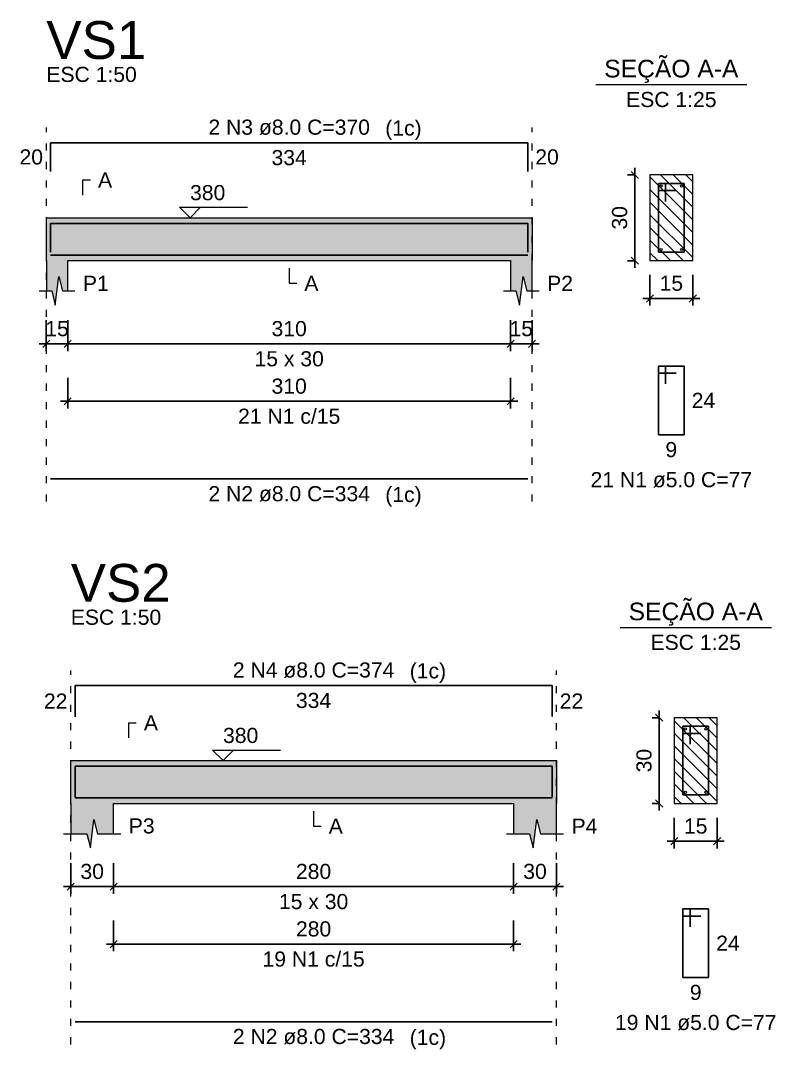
# Model space of a CAD drawing. Header units: inches. Extents: x 11 to 257, y -21 to 53.
# Drawn here: x 230.18 to 240.75, y 38.5 to 52.91 of the extents above; entities that cross this region are included whole.
import ezdxf

# ---------------------------------------------------------------- set-up
doc = ezdxf.new("R2010")
doc.units = ezdxf.units.IN
doc.header["$MEASUREMENT"] = 0
doc.linetypes.add('DOT2', pattern=[3.175, 0, -3.175])
for name, color, linetype, lineweight in [('Descrição da armadura', 7, 'Continuous', 5), ('DT-Barras na forma', 2, 'Continuous', 30), ('DT-Barras no corte', 5, 'Continuous', 5), ('DT-Barras rebatidas', 2, 'Continuous', 30), ('DT-Cotas', 9, 'Continuous', 5), ('DT-Forma', 5, 'Continuous', 5), ('DT-Hachura forma vigas', 252, 'Continuous', 5), ('DT-Hachura seção vigas', 252, 'Continuous', 5), ('DT-Pontilhado', 9, 'DOT2', 5), ('DT-Textos', 7, 'Continuous', 5), ('DT-Título', 3, 'Continuous', 20), ('Textos armaduras', 7, 'Continuous', 5)]:
    doc.layers.add(name, color=color, linetype=linetype, lineweight=lineweight)
doc.styles.add('Arial', font='arial.ttf')
doc.styles.get("Standard").update_dxf_attribs({"font": 'arial.ttf'})
doc.dimstyles.new('UM_25.000000', dxfattribs={"dimtxt": 0.18, "dimasz": 0.1, "dimexe": 0.1, "dimexo": 0.2, "dimgap": 0, "dimtad": 1, "dimtih": 1, "dimtoh": 1, "dimdec": 1, "dimlfac": 25, "dimzin": 0, "dimdsep": 46, "dimtxsty": 'Standard', "dimcen": 0.09, "dimdle": 0.1, "dimadec": 1, "dimazin": 2, "dimtfac": 1, "dimtdec": 4, "dimtofl": 0, "dimtmove": 0, "dimatfit": 3, "dimfxl": 1, "dimtolj": 1, "dimarcsym": 0})
doc.dimstyles.new('UM_50.000000', dxfattribs={"dimtxt": 0.18, "dimasz": 0.1, "dimexe": 0.1, "dimexo": 0.2, "dimgap": 0, "dimtad": 1, "dimtih": 1, "dimtoh": 1, "dimdec": 1, "dimlfac": 50, "dimzin": 0, "dimdsep": 46, "dimtxsty": 'Standard', "dimcen": 0.09, "dimdle": 0.1, "dimadec": 1, "dimazin": 2, "dimtfac": 1, "dimtdec": 4, "dimtofl": 0, "dimtmove": 0, "dimatfit": 3, "dimfxl": 1, "dimtolj": 1, "dimarcsym": 0})

# ---------------------------------------------------------------- blocks, each defined once
blk = doc.blocks.new('_Oblique')
at = {"color": 0, "linetype": 'ByBlock', "lineweight": -2}
blk.add_line((-0.5, -0.5), (0.5, 0.5), dxfattribs=at)
blk = doc.blocks.new('*D329')
at = {"layer": 'Defpoints', "color": 0, "transparency": 16777216}
for p in [(230.545, 48.912), (230.845, 48.912), (230.845, 48.382)]:
    blk.add_point(p, dxfattribs=at)
at = {"layer": 'DT-Cotas', "color": 0, "lineweight": -2, "transparency": 16777216}
for p, q in [((230.545, 48.712), (230.545, 48.282)), ((230.845, 48.712), (230.845, 48.282)), ((230.445, 48.382), (230.945, 48.382))]:
    blk.add_line(p, q, dxfattribs=at)
at = {"layer": 'DT-Cotas', "color": 0, "lineweight": -2, "transparency": 16777216, "xscale": 0.1, "yscale": 0.1, "zscale": 0.1, "rotation": 180}
blk.add_blockref('_Oblique', (230.545, 48.382), dxfattribs=at)
at = {"layer": 'DT-Cotas', "color": 0, "lineweight": -2, "transparency": 16777216, "xscale": 0.1, "yscale": 0.1, "zscale": 0.1}
blk.add_blockref('_Oblique', (230.845, 48.382), dxfattribs=at)
at = {"layer": 'DT-Cotas', "transparency": 16777216, "insert": (230.695, 48.594), "char_height": 0.2118, "attachment_point": 5, "rotation": 0.0057, "style": 'Arial'}
blk.add_mtext('\\A1;15', dxfattribs=at)
blk = doc.blocks.new('*D330')
at = {"layer": 'Defpoints', "color": 0, "transparency": 16777216}
for p in [(230.845, 48.912), (237.045, 48.912), (237.045, 48.382)]:
    blk.add_point(p, dxfattribs=at)
at = {"layer": 'DT-Cotas', "color": 0, "lineweight": -2, "transparency": 16777216}
for p, q in [((230.845, 48.712), (230.845, 48.282)), ((237.045, 48.712), (237.045, 48.282)), ((230.745, 48.382), (237.145, 48.382))]:
    blk.add_line(p, q, dxfattribs=at)
at = {"layer": 'DT-Cotas', "color": 0, "lineweight": -2, "transparency": 16777216, "xscale": 0.1, "yscale": 0.1, "zscale": 0.1, "rotation": 180}
blk.add_blockref('_Oblique', (230.845, 48.382), dxfattribs=at)
at = {"layer": 'DT-Cotas', "color": 0, "lineweight": -2, "transparency": 16777216, "xscale": 0.1, "yscale": 0.1, "zscale": 0.1}
blk.add_blockref('_Oblique', (237.045, 48.382), dxfattribs=at)
at = {"layer": 'DT-Cotas', "transparency": 16777216, "insert": (233.945, 48.594), "char_height": 0.2118, "attachment_point": 5, "rotation": 0.0057, "style": 'Arial'}
blk.add_mtext('\\A1;310', dxfattribs=at)
blk = doc.blocks.new('*D331')
at = {"layer": 'Defpoints', "color": 0, "transparency": 16777216}
for p in [(237.045, 48.912), (237.345, 48.912), (237.345, 48.382)]:
    blk.add_point(p, dxfattribs=at)
at = {"layer": 'DT-Cotas', "color": 0, "lineweight": -2, "transparency": 16777216}
for p, q in [((237.045, 48.712), (237.045, 48.282)), ((237.345, 48.712), (237.345, 48.282)), ((236.945, 48.382), (237.445, 48.382))]:
    blk.add_line(p, q, dxfattribs=at)
at = {"layer": 'DT-Cotas', "color": 0, "lineweight": -2, "transparency": 16777216, "xscale": 0.1, "yscale": 0.1, "zscale": 0.1, "rotation": 180}
blk.add_blockref('_Oblique', (237.045, 48.382), dxfattribs=at)
at = {"layer": 'DT-Cotas', "color": 0, "lineweight": -2, "transparency": 16777216, "xscale": 0.1, "yscale": 0.1, "zscale": 0.1}
blk.add_blockref('_Oblique', (237.345, 48.382), dxfattribs=at)
at = {"layer": 'DT-Cotas', "transparency": 16777216, "insert": (237.195, 48.594), "char_height": 0.2118, "attachment_point": 5, "rotation": 0.0057, "style": 'Arial'}
blk.add_mtext('\\A1;15', dxfattribs=at)
blk = doc.blocks.new('*D332')
at = {"layer": 'Defpoints', "color": 0, "transparency": 16777216}
for p in [(230.845, 48.107), (237.045, 48.107), (237.045, 47.578)]:
    blk.add_point(p, dxfattribs=at)
at = {"layer": 'DT-Cotas', "color": 0, "lineweight": -2, "transparency": 16777216}
for p, q in [((230.845, 47.907), (230.845, 47.478)), ((237.045, 47.907), (237.045, 47.478)), ((230.745, 47.578), (237.145, 47.578))]:
    blk.add_line(p, q, dxfattribs=at)
at = {"layer": 'DT-Cotas', "color": 0, "lineweight": -2, "transparency": 16777216, "xscale": 0.1, "yscale": 0.1, "zscale": 0.1, "rotation": 180}
blk.add_blockref('_Oblique', (230.845, 47.578), dxfattribs=at)
at = {"layer": 'DT-Cotas', "color": 0, "lineweight": -2, "transparency": 16777216, "xscale": 0.1, "yscale": 0.1, "zscale": 0.1}
blk.add_blockref('_Oblique', (237.045, 47.578), dxfattribs=at)
at = {"layer": 'DT-Cotas', "transparency": 16777216, "insert": (233.945, 47.789), "char_height": 0.2118, "attachment_point": 5, "rotation": 0.0057, "style": 'Arial'}
blk.add_mtext('\\A1;310', dxfattribs=at)
blk = doc.blocks.new('*D333')
at = {"layer": 'Defpoints', "color": 0, "transparency": 16777216}
for p in [(238.784, 50.747), (238.996, 50.747), (238.996, 49.547)]:
    blk.add_point(p, dxfattribs=at)
at = {"layer": 'DT-Cotas', "color": 0, "lineweight": -2, "transparency": 16777216}
for p, q in [((238.796, 50.747), (238.684, 50.747)), ((238.784, 49.447), (238.784, 50.847)), ((238.796, 49.547), (238.684, 49.547))]:
    blk.add_line(p, q, dxfattribs=at)
at = {"layer": 'DT-Cotas', "color": 0, "lineweight": -2, "transparency": 16777216, "xscale": 0.1, "yscale": 0.1, "zscale": 0.1}
for p, rotation in [((238.784, 50.747), 90), ((238.784, 49.547), 270)]:
    blk.add_blockref('_Oblique', p, dxfattribs=dict(at, rotation=rotation))
at = {"layer": 'DT-Cotas', "transparency": 16777216, "insert": (238.572, 50.147), "char_height": 0.2118, "attachment_point": 5, "rotation": 90, "style": 'Arial'}
blk.add_mtext('\\A1;30', dxfattribs=at)
blk = doc.blocks.new('*D334')
at = {"layer": 'Defpoints', "color": 0, "transparency": 16777216}
for p in [(238.996, 49.547), (239.596, 49.547), (239.596, 49.018)]:
    blk.add_point(p, dxfattribs=at)
at = {"layer": 'DT-Cotas', "color": 0, "lineweight": -2, "transparency": 16777216}
for p, q in [((238.996, 49.347), (238.996, 48.918)), ((239.596, 49.347), (239.596, 48.918)), ((238.896, 49.018), (239.696, 49.018))]:
    blk.add_line(p, q, dxfattribs=at)
at = {"layer": 'DT-Cotas', "color": 0, "lineweight": -2, "transparency": 16777216, "xscale": 0.1, "yscale": 0.1, "zscale": 0.1, "rotation": 180}
blk.add_blockref('_Oblique', (238.996, 49.018), dxfattribs=at)
at = {"layer": 'DT-Cotas', "color": 0, "lineweight": -2, "transparency": 16777216, "xscale": 0.1, "yscale": 0.1, "zscale": 0.1}
blk.add_blockref('_Oblique', (239.596, 49.018), dxfattribs=at)
at = {"layer": 'DT-Cotas', "transparency": 16777216, "insert": (239.296, 49.23), "char_height": 0.2118, "attachment_point": 5, "rotation": 0.0057, "style": 'Arial'}
blk.add_mtext('\\A1;15', dxfattribs=at)
blk = doc.blocks.new('*D341')
at = {"layer": 'Defpoints', "color": 0, "transparency": 16777216}
for p in [(230.887, 41.312), (231.487, 41.312), (231.487, 40.782)]:
    blk.add_point(p, dxfattribs=at)
at = {"layer": 'DT-Cotas', "color": 0, "lineweight": -2, "transparency": 16777216}
for p, q in [((230.887, 41.112), (230.887, 40.682)), ((231.487, 41.112), (231.487, 40.682)), ((230.787, 40.782), (231.587, 40.782))]:
    blk.add_line(p, q, dxfattribs=at)
at = {"layer": 'DT-Cotas', "color": 0, "lineweight": -2, "transparency": 16777216, "xscale": 0.1, "yscale": 0.1, "zscale": 0.1, "rotation": 180}
blk.add_blockref('_Oblique', (230.887, 40.782), dxfattribs=at)
at = {"layer": 'DT-Cotas', "color": 0, "lineweight": -2, "transparency": 16777216, "xscale": 0.1, "yscale": 0.1, "zscale": 0.1}
blk.add_blockref('_Oblique', (231.487, 40.782), dxfattribs=at)
at = {"layer": 'DT-Cotas', "transparency": 16777216, "insert": (231.187, 40.994), "char_height": 0.2118, "attachment_point": 5, "rotation": 0.0057, "style": 'Arial'}
blk.add_mtext('\\A1;30', dxfattribs=at)
blk = doc.blocks.new('*D342')
at = {"layer": 'Defpoints', "color": 0, "transparency": 16777216}
for p in [(231.487, 41.312), (237.087, 41.312), (237.087, 40.782)]:
    blk.add_point(p, dxfattribs=at)
at = {"layer": 'DT-Cotas', "color": 0, "lineweight": -2, "transparency": 16777216}
for p, q in [((231.487, 41.112), (231.487, 40.682)), ((237.087, 41.112), (237.087, 40.682)), ((231.387, 40.782), (237.187, 40.782))]:
    blk.add_line(p, q, dxfattribs=at)
at = {"layer": 'DT-Cotas', "color": 0, "lineweight": -2, "transparency": 16777216, "xscale": 0.1, "yscale": 0.1, "zscale": 0.1, "rotation": 180}
blk.add_blockref('_Oblique', (231.487, 40.782), dxfattribs=at)
at = {"layer": 'DT-Cotas', "color": 0, "lineweight": -2, "transparency": 16777216, "xscale": 0.1, "yscale": 0.1, "zscale": 0.1}
blk.add_blockref('_Oblique', (237.087, 40.782), dxfattribs=at)
at = {"layer": 'DT-Cotas', "transparency": 16777216, "insert": (234.287, 40.994), "char_height": 0.2118, "attachment_point": 5, "rotation": 0.0057, "style": 'Arial'}
blk.add_mtext('\\A1;280', dxfattribs=at)
blk = doc.blocks.new('*D343')
at = {"layer": 'Defpoints', "color": 0, "transparency": 16777216}
for p in [(237.087, 41.312), (237.687, 41.312), (237.687, 40.782)]:
    blk.add_point(p, dxfattribs=at)
at = {"layer": 'DT-Cotas', "color": 0, "lineweight": -2, "transparency": 16777216}
for p, q in [((237.087, 41.112), (237.087, 40.682)), ((237.687, 41.112), (237.687, 40.682)), ((236.987, 40.782), (237.787, 40.782))]:
    blk.add_line(p, q, dxfattribs=at)
at = {"layer": 'DT-Cotas', "color": 0, "lineweight": -2, "transparency": 16777216, "xscale": 0.1, "yscale": 0.1, "zscale": 0.1, "rotation": 180}
blk.add_blockref('_Oblique', (237.087, 40.782), dxfattribs=at)
at = {"layer": 'DT-Cotas', "color": 0, "lineweight": -2, "transparency": 16777216, "xscale": 0.1, "yscale": 0.1, "zscale": 0.1}
blk.add_blockref('_Oblique', (237.687, 40.782), dxfattribs=at)
at = {"layer": 'DT-Cotas', "transparency": 16777216, "insert": (237.387, 40.994), "char_height": 0.2118, "attachment_point": 5, "rotation": 0.0057, "style": 'Arial'}
blk.add_mtext('\\A1;30', dxfattribs=at)
blk = doc.blocks.new('*D344')
at = {"layer": 'Defpoints', "color": 0, "transparency": 16777216}
for p in [(231.487, 40.507), (237.087, 40.507), (237.087, 39.977)]:
    blk.add_point(p, dxfattribs=at)
at = {"layer": 'DT-Cotas', "color": 0, "lineweight": -2, "transparency": 16777216}
for p, q in [((231.487, 40.307), (231.487, 39.877)), ((237.087, 40.307), (237.087, 39.877)), ((231.387, 39.977), (237.187, 39.977))]:
    blk.add_line(p, q, dxfattribs=at)
at = {"layer": 'DT-Cotas', "color": 0, "lineweight": -2, "transparency": 16777216, "xscale": 0.1, "yscale": 0.1, "zscale": 0.1, "rotation": 180}
blk.add_blockref('_Oblique', (231.487, 39.977), dxfattribs=at)
at = {"layer": 'DT-Cotas', "color": 0, "lineweight": -2, "transparency": 16777216, "xscale": 0.1, "yscale": 0.1, "zscale": 0.1}
blk.add_blockref('_Oblique', (237.087, 39.977), dxfattribs=at)
at = {"layer": 'DT-Cotas', "transparency": 16777216, "insert": (234.287, 40.189), "char_height": 0.2118, "attachment_point": 5, "rotation": 0.0057, "style": 'Arial'}
blk.add_mtext('\\A1;280', dxfattribs=at)
blk = doc.blocks.new('*D345')
at = {"layer": 'Defpoints', "color": 0, "transparency": 16777216}
for p in [(239.126, 43.147), (239.337, 43.147), (239.337, 41.947)]:
    blk.add_point(p, dxfattribs=at)
at = {"layer": 'DT-Cotas', "color": 0, "lineweight": -2, "transparency": 16777216}
for p, q in [((239.126, 41.847), (239.126, 43.247)), ((239.137, 43.147), (239.026, 43.147)), ((239.137, 41.947), (239.026, 41.947))]:
    blk.add_line(p, q, dxfattribs=at)
at = {"layer": 'DT-Cotas', "color": 0, "lineweight": -2, "transparency": 16777216, "xscale": 0.1, "yscale": 0.1, "zscale": 0.1}
for p, rotation in [((239.126, 43.147), 90), ((239.126, 41.947), 270)]:
    blk.add_blockref('_Oblique', p, dxfattribs=dict(at, rotation=rotation))
at = {"layer": 'DT-Cotas', "transparency": 16777216, "insert": (238.914, 42.547), "char_height": 0.2118, "attachment_point": 5, "rotation": 90, "style": 'Arial'}
blk.add_mtext('\\A1;30', dxfattribs=at)
blk = doc.blocks.new('*D346')
at = {"layer": 'Defpoints', "color": 0, "transparency": 16777216}
for p in [(239.337, 41.947), (239.937, 41.947), (239.937, 41.418)]:
    blk.add_point(p, dxfattribs=at)
at = {"layer": 'DT-Cotas', "color": 0, "lineweight": -2, "transparency": 16777216}
for p, q in [((239.337, 41.747), (239.337, 41.318)), ((239.937, 41.747), (239.937, 41.318)), ((239.237, 41.418), (240.037, 41.418))]:
    blk.add_line(p, q, dxfattribs=at)
at = {"layer": 'DT-Cotas', "color": 0, "lineweight": -2, "transparency": 16777216, "xscale": 0.1, "yscale": 0.1, "zscale": 0.1, "rotation": 180}
blk.add_blockref('_Oblique', (239.337, 41.418), dxfattribs=at)
at = {"layer": 'DT-Cotas', "color": 0, "lineweight": -2, "transparency": 16777216, "xscale": 0.1, "yscale": 0.1, "zscale": 0.1}
blk.add_blockref('_Oblique', (239.937, 41.418), dxfattribs=at)
at = {"layer": 'DT-Cotas', "transparency": 16777216, "insert": (239.637, 41.629), "char_height": 0.2118, "attachment_point": 5, "rotation": 0.0057, "style": 'Arial'}
blk.add_mtext('\\A1;15', dxfattribs=at)

msp = doc.modelspace()

# ---------------------------------------------------------------- hatches: boundary and pattern name
at = {"layer": 'DT-Hachura forma vigas', "linetype": 'Continuous'}
for points in [[(237.3454, 49.1238), (237.3454, 49.5474), (237.3454, 50.1474), (237.0454, 50.1474), (230.8454, 50.1474), (230.5454, 50.1474), (230.5454, 49.5474), (230.5454, 49.1238), (230.6204, 49.1238), (230.6704, 48.9238), (230.7204, 49.3238), (230.7704, 49.1238), (230.8454, 49.1238), (230.8454, 49.5474), (237.0454, 49.5474), (237.0454, 49.1238), (237.1204, 49.1238), (237.1704, 48.9238), (237.2204, 49.3238), (237.2704, 49.1238), (237.3454, 49.1238)], [(237.6873, 41.5234), (237.6873, 41.947), (237.6873, 42.547), (237.0873, 42.547), (231.4873, 42.547), (230.8873, 42.547), (230.8873, 41.947), (230.8873, 41.5234), (231.1123, 41.5234), (231.1623, 41.3234), (231.2123, 41.7234), (231.2623, 41.5234), (231.4873, 41.5234), (231.4873, 41.947), (237.0873, 41.947), (237.0873, 41.5234), (237.3123, 41.5234), (237.3623, 41.3234), (237.4123, 41.7234), (237.4623, 41.5234), (237.6873, 41.5234)]]:
    msp.add_hatch(color=256, dxfattribs=at).paths.add_polyline_path(points)
at = {"layer": 'DT-Hachura seção vigas', "linetype": 'Continuous'}
h = msp.add_hatch(dxfattribs=at)
h.set_pattern_fill('ANSI31', color=256, angle=90, style=0)
h.set_pattern_definition([(135, (226.66957, -245.60665), (-0.08838835, -0.08838835), [])])
h.paths.add_polyline_path([(238.9956, 49.5474), (238.9956, 49.5474), (239.5956, 49.5474), (239.5956, 50.7474), (238.9956, 50.7474), (238.9956, 49.5474)])
h = msp.add_hatch(dxfattribs=at)
h.set_pattern_fill('ANSI31', color=256, angle=90, style=0)
h.set_pattern_definition([(135, (208.96672, -253.207), (-0.08838835, -0.08838835), [])])
h.paths.add_polyline_path([(239.3374, 41.947), (239.3374, 41.947), (239.9374, 41.947), (239.9374, 43.147), (239.3374, 43.147), (239.3374, 41.947)])

# ---------------------------------------------------------------- linework, layer by layer
at = {"layer": 'DT-Barras na forma'}
for p, q in [((239.2156, 50.6274), (239.1156, 50.6274)), ((239.1156, 50.6274), (239.1156, 49.6674)), ((239.4756, 50.6274), (239.1156, 50.6274)), ((239.1156, 50.6274), (239.1156, 50.5274)), ((239.2156, 50.3774), (239.2156, 50.6274)), ((239.4756, 49.6674), (239.4756, 50.6274)), ((239.1156, 50.5274), (239.3656, 50.5274)), ((239.1156, 49.6674), (239.4756, 49.6674)), ((239.5574, 43.027), (239.4574, 43.027)), ((239.4574, 43.027), (239.4574, 42.067)), ((239.8174, 43.027), (239.4574, 43.027)), ((239.4574, 43.027), (239.4574, 42.927)), ((239.5574, 42.777), (239.5574, 43.027)), ((239.8174, 42.067), (239.8174, 43.027)), ((239.4574, 42.927), (239.7074, 42.927)), ((239.4574, 42.067), (239.8174, 42.067))]:
    msp.add_line(p, q, dxfattribs=at)
for points in [[(230.6054, 49.6647), (230.6054, 50.0694), (237.2854, 50.0694), (237.2854, 49.6647)], [(230.6054, 49.6254), (237.2854, 49.6254)], [(230.9473, 42.0319), (230.9473, 42.469), (237.6273, 42.469), (237.6273, 42.0334)], [(230.9473, 42.025), (237.6273, 42.025)]]:
    msp.add_lwpolyline(points, dxfattribs=at)
at = {"layer": 'DT-Barras no corte'}
for centre in [(239.1516, 50.5914), (239.4396, 50.5914), (239.1516, 49.7034), (239.4396, 49.7034), (239.4934, 42.991), (239.7814, 42.991), (239.4934, 42.103), (239.7814, 42.103)]:
    msp.add_circle(centre, 0.016, dxfattribs=at)
at = {"layer": 'DT-Barras rebatidas'}
for p, q in [((230.6054, 50.7943), (230.6054, 51.199)), ((230.6054, 51.199), (237.2854, 51.199)), ((237.2854, 51.199), (237.2854, 50.7943)), ((239.2156, 48.0707), (239.1156, 48.0707)), ((239.1156, 48.0707), (239.1156, 47.1107)), ((239.4756, 48.0707), (239.1156, 48.0707)), ((239.1156, 48.0707), (239.1156, 47.9707)), ((239.2156, 47.8207), (239.2156, 48.0707)), ((239.4756, 47.1107), (239.4756, 48.0707)), ((239.1156, 47.9707), (239.3656, 47.9707)), ((239.1156, 47.1107), (239.4756, 47.1107)), ((230.6054, 46.4907), (237.2854, 46.4907)), ((230.9473, 43.1615), (230.9473, 43.5986)), ((230.9473, 43.5986), (237.6273, 43.5986)), ((237.6273, 43.5986), (237.6273, 43.163)), ((239.5574, 40.4703), (239.4574, 40.4703)), ((239.4574, 40.4703), (239.4574, 39.5103)), ((239.8174, 40.4703), (239.4574, 40.4703)), ((239.4574, 40.4703), (239.4574, 40.3703)), ((239.4574, 40.3703), (239.7074, 40.3703)), ((239.5574, 40.2203), (239.5574, 40.4703)), ((239.8174, 39.5103), (239.8174, 40.4703)), ((239.4574, 39.5103), (239.8174, 39.5103)), ((230.9473, 38.8904), (237.6273, 38.8904))]:
    msp.add_line(p, q, dxfattribs=at)
at = {"layer": 'DT-Forma'}
for p, q in [((239.5956, 50.7474), (238.9956, 50.7474)), ((238.9956, 50.7474), (238.9956, 50.7474)), ((238.9956, 50.7474), (238.9956, 49.5474)), ((239.5956, 49.5474), (239.5956, 50.7474)), ((239.5956, 50.7474), (239.5956, 50.7474)), ((230.5454, 50.1474), (230.8454, 50.1474)), ((230.8454, 50.1474), (237.0454, 50.1474)), ((237.0454, 50.1474), (237.3454, 50.1474)), ((230.5454, 49.5474), (230.5454, 49.1238)), ((230.8454, 49.1238), (230.8454, 49.5474)), ((230.8454, 49.5474), (237.0454, 49.5474)), ((237.0454, 49.5474), (237.0454, 49.1238)), ((237.3454, 49.1238), (237.3454, 49.5474)), ((238.9956, 49.5474), (239.5956, 49.5474)), ((238.9956, 49.5474), (238.9956, 49.5474)), ((239.5956, 49.5474), (239.5956, 49.5474)), ((230.6704, 48.9238), (230.7204, 49.3238)), ((230.7204, 49.3238), (230.7704, 49.1238)), ((237.1704, 48.9238), (237.2204, 49.3238)), ((237.2204, 49.3238), (237.2704, 49.1238)), ((230.4454, 49.1238), (230.6204, 49.1238)), ((230.6204, 49.1238), (230.6704, 48.9238)), ((230.7704, 49.1238), (230.9454, 49.1238)), ((236.9454, 49.1238), (237.1204, 49.1238)), ((237.1204, 49.1238), (237.1704, 48.9238)), ((237.2704, 49.1238), (237.4454, 49.1238)), ((239.9374, 43.147), (239.3374, 43.147)), ((239.3374, 43.147), (239.3374, 43.147)), ((239.3374, 43.147), (239.3374, 41.947)), ((239.9374, 41.947), (239.9374, 43.147)), ((239.9374, 43.147), (239.9374, 43.147)), ((230.8873, 42.547), (231.4873, 42.547)), ((231.4873, 42.547), (237.0873, 42.547)), ((237.0873, 42.547), (237.6873, 42.547)), ((230.8873, 41.947), (230.8873, 41.5234)), ((231.4873, 41.5234), (231.4873, 41.947)), ((231.4873, 41.947), (237.0873, 41.947)), ((237.0873, 41.947), (237.0873, 41.5234)), ((237.6873, 41.5234), (237.6873, 41.947)), ((239.3374, 41.947), (239.9374, 41.947)), ((239.3374, 41.947), (239.3374, 41.947)), ((239.9374, 41.947), (239.9374, 41.947)), ((231.1623, 41.3234), (231.2123, 41.7234)), ((231.2123, 41.7234), (231.2623, 41.5234)), ((237.3623, 41.3234), (237.4123, 41.7234)), ((237.4123, 41.7234), (237.4623, 41.5234)), ((230.7873, 41.5234), (231.1123, 41.5234)), ((231.1123, 41.5234), (231.1623, 41.3234)), ((231.2623, 41.5234), (231.5873, 41.5234)), ((236.9873, 41.5234), (237.3123, 41.5234)), ((237.3123, 41.5234), (237.3623, 41.3234)), ((237.4623, 41.5234), (237.7873, 41.5234))]:
    msp.add_line(p, q, dxfattribs=at)
at = {"layer": 'DT-Forma', "linetype": 'Continuous'}
for p, q in [((230.5454, 49.5474), (230.5454, 50.1474)), ((237.3454, 50.1474), (237.3454, 49.5474)), ((230.8873, 41.947), (230.8873, 42.547)), ((237.6873, 42.547), (237.6873, 41.947))]:
    msp.add_line(p, q, dxfattribs=at)
at = {"layer": 'DT-Pontilhado', "ltscale": 0.05}
for p, q in [((230.5454, 46.173), (230.5454, 51.4108)), ((237.3454, 46.173), (237.3454, 51.4108)), ((230.8873, 38.5727), (230.8873, 43.8104)), ((237.6873, 38.5727), (237.6873, 43.8104))]:
    msp.add_line(p, q, dxfattribs=at)
at = {"layer": 'DT-Textos'}
for p, q in [((238.2366, 52.0123), (240.3546, 52.0123)), ((238.5784, 44.4119), (240.6964, 44.4119))]:
    msp.add_line(p, q, dxfattribs=at)
for points in [[(231.0572, 50.4651), (231.0572, 50.6769), (231.1631, 50.6769)], [(232.7054, 50.2956), (232.5572, 50.1474), (232.4089, 50.2956), (233.362, 50.2956)], [(233.9454, 49.4415), (233.9454, 49.2297), (234.0513, 49.2297)], [(231.6991, 42.8647), (231.6991, 43.0765), (231.805, 43.0765)], [(233.1673, 42.6953), (233.019, 42.547), (232.8707, 42.6953), (233.8238, 42.6953)], [(234.2873, 41.8411), (234.2873, 41.6293), (234.3932, 41.6293)]]:
    msp.add_lwpolyline(points, dxfattribs=at)

# ---------------------------------------------------------------- texts
at = {"layer": 'Descrição da armadura', "linetype": 'Continuous', "char_height": 0.2118, "attachment_point": 8, "line_spacing_factor": 0.798, "style": 'Arial'}
for s, insert, width in [('2 N3 ø8.0 C=370', (233.9454, 51.3049), 4.534748), ('21 N1 c/15', (233.9454, 47.2599), 2.869342), ('2 N2 ø8.0 C=334', (233.9454, 46.173), 4.534748), ('2 N4 ø8.0 C=374', (234.2873, 43.7045), 4.534748), ('19 N1 c/15', (234.2873, 39.6596), 2.869342), ('2 N2 ø8.0 C=334', (234.2873, 38.5727), 4.534748)]:
    msp.add_mtext(s, dxfattribs=dict(at, insert=insert, width=width))
at = {"layer": 'Descrição da armadura', "color": 7, "linetype": 'Continuous', "char_height": 0.2118, "width": 4.534748, "attachment_point": 8, "line_spacing_factor": 0.798, "style": 'Arial'}
for s, insert in [('21 N1 ø5.0 C=77', (239.2956, 46.3694)), ('19 N1 ø5.0 C=77', (239.6374, 38.769))]:
    msp.add_mtext(s, dxfattribs=dict(at, insert=insert))
at = {"layer": 'DT-Textos', "line_spacing_factor": 0.798, "style": 'Arial'}
for s, insert, char_height, width, attachment_point in [('SEÇÃO A-A', (239.2956, 52.0364), 0.2471, 3.875022, 8), ('ESC 1:50', (230.5454, 52.0462), 0.2118, 3.045677, 7), ('ESC 1:25', (239.2956, 51.6946), 0.2118, 3.045677, 8), ('(1c)', (235.2906, 51.2354), 0.2118, 1.225428, 7), ('A', (231.269, 50.571), 0.2118, 0.474606, 7), ('380', (232.5572, 50.3909), 0.2118, 1.18721, 7), ('P1', (231.0572, 49.1238), 0.2118, 0.870342, 7), ('A', (234.1572, 49.1238), 0.2118, 0.474606, 7), ('P2', (237.5572, 49.1238), 0.2118, 0.870342, 7), ('15 x 30', (233.9454, 48.0648), 0.2118, 2.334116, 8), ('(1c)', (235.2906, 46.1034), 0.2118, 1.225428, 7), ('SEÇÃO A-A', (239.6377, 44.436), 0.2471, 3.875022, 8), ('ESC 1:50', (230.8873, 44.4458), 0.2118, 3.045677, 7), ('ESC 1:25', (239.6374, 44.0942), 0.2118, 3.045677, 8), ('(1c)', (235.6327, 43.635), 0.2118, 1.225428, 7), ('A', (231.9109, 42.9706), 0.2118, 0.474606, 7), ('380', (233.019, 42.7906), 0.2118, 1.18721, 7), ('P3', (231.6991, 41.5234), 0.2118, 0.870342, 7), ('A', (234.4991, 41.5234), 0.2118, 0.474606, 7), ('P4', (237.8991, 41.5234), 0.2118, 0.870342, 7), ('15 x 30', (234.2873, 40.4644), 0.2118, 2.334116, 8), ('(1c)', (235.6327, 38.503), 0.2118, 1.225428, 7)]:
    msp.add_mtext(s, dxfattribs=dict(at, insert=insert, char_height=char_height, width=width, attachment_point=attachment_point))
at = {"layer": 'DT-Título', "char_height": 0.5295, "width": 2.689897, "attachment_point": 7, "line_spacing_factor": 0.798, "style": 'Arial'}
for s, insert in [('VS1', (230.5454, 52.3639)), ('VS2', (230.8873, 44.7635))]:
    msp.add_mtext(s, dxfattribs=dict(at, insert=insert))
at = {"layer": 'Textos armaduras', "linetype": 'Continuous', "char_height": 0.2118, "attachment_point": 7, "line_spacing_factor": 0.798, "style": 'Arial'}
for s, insert, width in [('20', (230.1696, 50.8907), 0.659905), ('334', (233.698, 50.8813), 0.989858), ('20', (237.3913, 50.8907), 0.659905), ('22', (230.5114, 43.2741), 0.659905), ('334', (234.0398, 43.2809), 0.989858), ('22', (237.7332, 43.2749), 0.659905)]:
    msp.add_mtext(s, dxfattribs=dict(at, insert=insert, width=width))
at = {"layer": 'Textos armaduras', "color": 7, "linetype": 'Continuous', "char_height": 0.2118, "attachment_point": 7, "line_spacing_factor": 0.798, "style": 'Arial'}
for s, insert, width in [('24', (239.5815, 47.4848), 0.659905), ('9', (239.2131, 46.793), 0.329953), ('24', (239.9233, 39.8844), 0.659905), ('9', (239.5549, 39.1926), 0.329953)]:
    msp.add_mtext(s, dxfattribs=dict(at, insert=insert, width=width))

# ---------------------------------------------------------------- dimensions: what is measured, and where the dimension line sits
at = {"layer": 'DT-Cotas'}
for base, p1, p2, picture, middle in [((238.7838, 50.7474), (238.9956, 49.5474), (238.9956, 50.7474), '*D333', (238.572, 50.1474)), ((239.1256, 43.147), (239.3374, 41.947), (239.3374, 43.147), '*D345', (238.9138, 42.547))]:
    dim = msp.add_linear_dim(base=base, p1=p1, p2=p2, angle=90, dimstyle='UM_25.000000', override={"dimtxt": 0.2118, "dimasz": 0.1, "dimexe": 0.1, "dimexo": 0.2, "dimtad": 1, "dimtih": 0, "dimtoh": 0, "dimdec": 1, "dimlfac": 25, "dimzin": 8, "dimtxsty": 'Arial', "dimblk": 'Oblique', "dimblk1": 'Oblique', "dimblk2": 'Oblique', "dimsah": 1, "dimdle": 0.1, "dimse1": 0, "dimse2": 0, "dimclrt": 256, "dimadec": 1, "dimazin": 3, "dimtmove": 2, "dimldrblk": 'Oblique'}, dxfattribs=at)
    dim.commit()
    dim.dimension.update_dxf_attribs({"geometry": picture, "text_midpoint": middle, "dimtype": 160, "text_rotation": 90})
for base, p1, p2, dimstyle, override, picture, middle in [((239.5956, 49.0179), (238.9956, 49.5474), (239.5956, 49.5474), 'UM_25.000000', {"dimtxt": 0.2118, "dimasz": 0.1, "dimexe": 0.1, "dimexo": 0.2, "dimtad": 1, "dimtih": 0, "dimtoh": 0, "dimdec": 1, "dimlfac": 25, "dimzin": 8, "dimtxsty": 'Arial', "dimblk": 'Oblique', "dimblk1": 'Oblique', "dimblk2": 'Oblique', "dimsah": 1, "dimdle": 0.1, "dimse1": 0, "dimse2": 0, "dimclrt": 256, "dimadec": 1, "dimazin": 3, "dimtmove": 2, "dimldrblk": 'Oblique'}, '*D334', (239.2956, 49.2297)), ((230.8454, 48.3825), (230.5454, 48.912), (230.8454, 48.912), 'UM_50.000000', {"dimtxt": 0.2118, "dimasz": 0.1, "dimexe": 0.1, "dimexo": 0.2, "dimtad": 1, "dimtih": 0, "dimtoh": 0, "dimdec": 1, "dimlfac": 50, "dimzin": 8, "dimtxsty": 'Arial', "dimblk": 'Oblique', "dimblk1": 'Oblique', "dimblk2": 'Oblique', "dimsah": 1, "dimdle": 0.1, "dimse1": 0, "dimse2": 0, "dimclrt": 256, "dimadec": 1, "dimazin": 3, "dimtmove": 2, "dimldrblk": 'Oblique'}, '*D329', (230.6954, 48.5943)), ((237.0454, 48.3825), (230.8454, 48.912), (237.0454, 48.912), 'UM_50.000000', {"dimtxt": 0.2118, "dimasz": 0.1, "dimexe": 0.1, "dimexo": 0.2, "dimtad": 1, "dimtih": 0, "dimtoh": 0, "dimdec": 1, "dimlfac": 50, "dimzin": 8, "dimtxsty": 'Arial', "dimblk": 'Oblique', "dimblk1": 'Oblique', "dimblk2": 'Oblique', "dimsah": 1, "dimdle": 0.1, "dimse1": 0, "dimse2": 0, "dimclrt": 256, "dimadec": 1, "dimazin": 3, "dimtmove": 2, "dimldrblk": 'Oblique'}, '*D330', (233.9454, 48.5943)), ((237.3454, 48.3825), (237.0454, 48.912), (237.3454, 48.912), 'UM_50.000000', {"dimtxt": 0.2118, "dimasz": 0.1, "dimexe": 0.1, "dimexo": 0.2, "dimtad": 1, "dimtih": 0, "dimtoh": 0, "dimdec": 1, "dimlfac": 50, "dimzin": 8, "dimtxsty": 'Arial', "dimblk": 'Oblique', "dimblk1": 'Oblique', "dimblk2": 'Oblique', "dimsah": 1, "dimdle": 0.1, "dimse1": 0, "dimse2": 0, "dimclrt": 256, "dimadec": 1, "dimazin": 3, "dimtmove": 2, "dimldrblk": 'Oblique'}, '*D331', (237.1954, 48.5943)), ((237.0454, 47.5776), (230.8454, 48.1071), (237.0454, 48.1071), 'UM_50.000000', {"dimtxt": 0.2118, "dimasz": 0.1, "dimexe": 0.1, "dimexo": 0.2, "dimtad": 1, "dimtih": 0, "dimtoh": 0, "dimdec": 1, "dimlfac": 50, "dimzin": 8, "dimtxsty": 'Arial', "dimblk": 'Oblique', "dimblk1": 'Oblique', "dimblk2": 'Oblique', "dimsah": 1, "dimdle": 0.1, "dimse1": 0, "dimse2": 0, "dimclrt": 256, "dimadec": 1, "dimazin": 3, "dimtmove": 2, "dimldrblk": 'Oblique'}, '*D332', (233.9454, 47.7894)), ((239.9374, 41.4175), (239.3374, 41.947), (239.9374, 41.947), 'UM_25.000000', {"dimtxt": 0.2118, "dimasz": 0.1, "dimexe": 0.1, "dimexo": 0.2, "dimtad": 1, "dimtih": 0, "dimtoh": 0, "dimdec": 1, "dimlfac": 25, "dimzin": 8, "dimtxsty": 'Arial', "dimblk": 'Oblique', "dimblk1": 'Oblique', "dimblk2": 'Oblique', "dimsah": 1, "dimdle": 0.1, "dimse1": 0, "dimse2": 0, "dimclrt": 256, "dimadec": 1, "dimazin": 3, "dimtmove": 2, "dimldrblk": 'Oblique'}, '*D346', (239.6374, 41.6293)), ((231.4873, 40.7821), (230.8873, 41.3116), (231.4873, 41.3116), 'UM_50.000000', {"dimtxt": 0.2118, "dimasz": 0.1, "dimexe": 0.1, "dimexo": 0.2, "dimtad": 1, "dimtih": 0, "dimtoh": 0, "dimdec": 1, "dimlfac": 50, "dimzin": 8, "dimtxsty": 'Arial', "dimblk": 'Oblique', "dimblk1": 'Oblique', "dimblk2": 'Oblique', "dimsah": 1, "dimdle": 0.1, "dimse1": 0, "dimse2": 0, "dimclrt": 256, "dimadec": 1, "dimazin": 3, "dimtmove": 2, "dimldrblk": 'Oblique'}, '*D341', (231.1873, 40.9939)), ((237.0873, 40.7821), (231.4873, 41.3116), (237.0873, 41.3116), 'UM_50.000000', {"dimtxt": 0.2118, "dimasz": 0.1, "dimexe": 0.1, "dimexo": 0.2, "dimtad": 1, "dimtih": 0, "dimtoh": 0, "dimdec": 1, "dimlfac": 50, "dimzin": 8, "dimtxsty": 'Arial', "dimblk": 'Oblique', "dimblk1": 'Oblique', "dimblk2": 'Oblique', "dimsah": 1, "dimdle": 0.1, "dimse1": 0, "dimse2": 0, "dimclrt": 256, "dimadec": 1, "dimazin": 3, "dimtmove": 2, "dimldrblk": 'Oblique'}, '*D342', (234.2873, 40.9939)), ((237.6873, 40.7821), (237.0873, 41.3116), (237.6873, 41.3116), 'UM_50.000000', {"dimtxt": 0.2118, "dimasz": 0.1, "dimexe": 0.1, "dimexo": 0.2, "dimtad": 1, "dimtih": 0, "dimtoh": 0, "dimdec": 1, "dimlfac": 50, "dimzin": 8, "dimtxsty": 'Arial', "dimblk": 'Oblique', "dimblk1": 'Oblique', "dimblk2": 'Oblique', "dimsah": 1, "dimdle": 0.1, "dimse1": 0, "dimse2": 0, "dimclrt": 256, "dimadec": 1, "dimazin": 3, "dimtmove": 2, "dimldrblk": 'Oblique'}, '*D343', (237.3873, 40.9939)), ((237.0873, 39.9773), (231.4873, 40.5068), (237.0873, 40.5068), 'UM_50.000000', {"dimtxt": 0.2118, "dimasz": 0.1, "dimexe": 0.1, "dimexo": 0.2, "dimtad": 1, "dimtih": 0, "dimtoh": 0, "dimdec": 1, "dimlfac": 50, "dimzin": 8, "dimtxsty": 'Arial', "dimblk": 'Oblique', "dimblk1": 'Oblique', "dimblk2": 'Oblique', "dimsah": 1, "dimdle": 0.1, "dimse1": 0, "dimse2": 0, "dimclrt": 256, "dimadec": 1, "dimazin": 3, "dimtmove": 2, "dimldrblk": 'Oblique'}, '*D344', (234.2873, 40.1891))]:
    dim = msp.add_linear_dim(base=base, p1=p1, p2=p2, dimstyle=dimstyle, override=override, dxfattribs=at)
    dim.commit()
    dim.dimension.update_dxf_attribs({"geometry": picture, "text_midpoint": middle, "dimtype": 160, "text_rotation": 0.00573})

doc.saveas('drawing.dxf')
